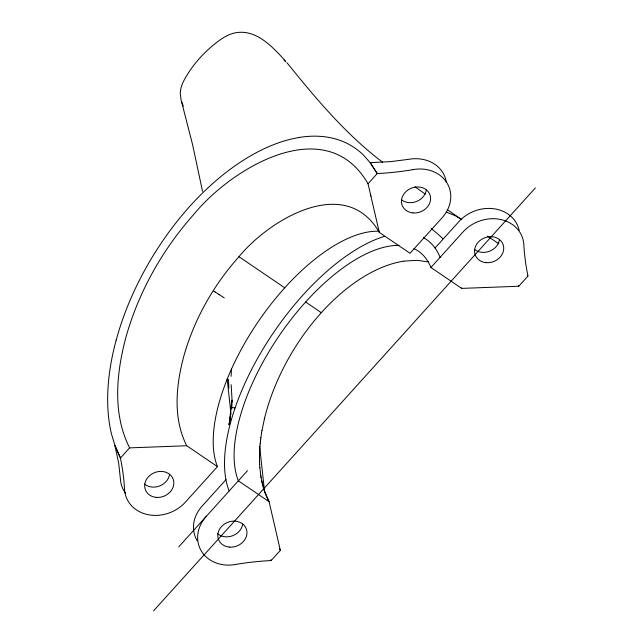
<?xml version="1.0" encoding="UTF-8"?>
<svg xmlns="http://www.w3.org/2000/svg" width="643" height="643" viewBox="0 0 643 643"><rect width="100%" height="100%" fill="white"/><g stroke="black" fill="none" stroke-linecap="round" stroke-linejoin="round"><path stroke-width="0.96" d="M259.523 461.401L259.499 455.662M259.491 458.137L259.491 457.318M259.491 455.678L259.563 453.17M231.102 376.34L231.448 368.777M231.842 400.999L231.818 409.197M259.547 453.186L259.668 450.647M259.659 450.663L259.764 448.951M259.756 448.967L260.174 443.807M260.158 443.823L260.447 441.202M260.431 441.211L260.873 437.698M260.528 440.342L260.632 439.466M260.865 437.706L261.524 433.269M261.508 433.286L261.974 430.585M229.045 424.468L230.524 415.9L229.149 424.862L231.882 400.115L231.4 408.442L231.303 407.638L231.97 407.316L235.049 408.032M261.958 430.601L264.377 419.003M264.386 418.995L264.594 418.103M264.603 418.103C269.931 396.353 278.749 375.528 289.872 356.126A147.874 83.566 -58.5 0 1 291.962 352.565L293.562 349.913A147.544 83.381 -58.5 0 1 321.307 312.683A147.601 83.413 -58.5 0 1 360 279.11C373.294 270.502 388.034 263.622 403.78 261.146M412.999 169.599A35.429 30.205 -21.9 0 1 447.03 183.022A35.429 30.205 -21.9 0 1 442.135 217.736L410.041 253.294L379.314 232.412C345.653 173.795 269.698 219.255 238.971 256.702C213.396 285.275 194.049 319.595 183.705 356.568C176.021 385.462 172.742 418.191 186.735 445.744L217.463 466.625L185.369 502.175A35.429 30.205 -21.9 0 1 147.705 514.609A35.429 30.205 -21.9 0 1 124.533 489.146A266.596 227.309 -21.9 0 0 120.394 458.049M379.314 232.412L368.029 183.777L377.216 173.594L370.657 163.282L363.359 154.979A201.621 113.94 -58.5 0 0 352.468 146.435A200.335 113.216 -58.5 0 0 299.067 137.473M116.182 340.067A200.335 113.216 -58.5 0 0 108.546 416.648A201.685 113.98 -58.5 0 0 111.48 434.001L115.193 446.282L120.442 458.033L129.613 447.874L186.735 445.744M225.942 479.686L202.119 506.073A35.429 30.205 -21.9 0 0 197.232 540.787M435.062 248.029L458.885 221.634A35.429 30.205 -21.9 0 1 494.186 208.782A35.429 30.205 -21.9 0 1 519.158 230.355M178.746 546.855L247.523 470.668M430.931 267.496L463.032 231.938A35.429 30.205 -21.9 0 1 500.696 219.512A35.429 30.205 -21.9 0 1 523.86 244.975A266.596 227.309 -21.9 0 0 528.007 276.072L518.74 286.248L461.65 288.394L430.931 267.496A148.798 67.467 -55.8 0 0 413.899 248.616M153.548 610.85L535.338 187.917M270.92 560.037L271.185 560.527L280.356 550.368L269.087 501.709A151.563 85.656 -58.5 0 1 261.637 480.482L261.106 477.572M403.981 261.114L416.977 260.327L428.6 261.926M446.338 212.134L455.268 215.702L461.754 219.641M214.031 291.311L215.035 291.93M487.507 236.158L498.799 243.737M214.047 291.295L219.15 294.574M219.07 294.526L224.278 297.878M238.971 256.702L284.753 287.823M305.642 302.025L321.307 312.683M460.975 219.11L447.223 209.65M425.345 194.226L415.008 186.759M431.196 228.611L432.546 229.664A403.603 228.088 -58.5 0 1 442.906 238.722M382.601 162.229C345.621 134.186 315.834 98.5 286.874 62.62M285.283 60.812C272.439 46.859 256.316 28.839 235.185 32.833A32.496 27.705 -21.9 0 0 224.487 37.053L220.87 39.352A119.55 101.932 -21.9 0 0 210.165 47.807A115.29 98.299 -21.9 0 0 206.09 51.544A113.658 96.908 -21.9 0 0 194.29 64.613A115.29 98.299 -21.9 0 0 191.084 68.946A119.55 101.932 -21.9 0 0 184.187 79.989L182.459 83.582A32.496 27.705 -21.9 0 0 180.289 93.613L181.037 99.665L192.578 144.611L202.537 191.325M527.573 275.421L527.782 275.759M376.854 172.943L370.175 162.647L390.663 161.626L408.86 159.295A35.429 30.205 -21.9 0 1 446.346 182.363M368.029 183.777C326.29 111.159 232.195 167.614 194.154 214.006C162.526 249.396 138.591 291.89 125.811 337.671C116.351 373.39 112.3 413.851 129.637 447.89M461.344 287.831L461.65 288.394M280.292 550.247L279.954 549.612M518.395 285.596L518.74 286.248M279.785 549.299L279.448 548.664M271.185 560.527L270.912 560.013M120.442 458.033L114.888 445.454L118.65 462.96L120.394 478.842A35.429 30.205 -21.9 0 0 125.682 493.39M183.295 106.103L181.535 101.481M370.288 194.242L370.963 196.043M261.645 480.466L264.611 491.389L269.087 501.709L238.36 480.827A148.798 67.467 -55.8 0 1 279.175 335.75A148.798 67.467 -55.8 0 1 399.022 245.401M260.978 476.841L261.09 477.588M260.962 476.857L260.745 475.362M260.728 475.37L259.876 467.734M264.683 492.699L259.619 446.113M227.164 378.719L231.03 414.365M232.131 401.136L231.15 384.699M259.86 467.75L259.668 464.592M259.651 464.608L259.563 462.196M259.539 461.385L259.547 462.204M423.48 237.677A162.976 73.897 -55.8 0 1 440.101 257.337M229.189 490.987A162.976 73.897 -55.8 0 1 263.911 347.558A162.976 73.897 -55.8 0 1 384.377 236.383M283.981 60.048A163.756 25.583 38.6 0 1 285.58 61.849M235.394 564.474A266.596 227.309 -21.9 0 1 271.185 560.567M228.852 388.01A85.222 29.289 -77.7 0 1 228.57 379.314M242.684 524.238A14.877 12.691 -21.9 0 1 232.678 535.715A14.877 12.691 -21.9 0 1 217.655 533.786M499.45 239.799A14.877 12.691 -21.9 0 1 489.444 251.276A14.877 12.691 -21.9 0 1 474.43 249.347M235.394 564.522A35.429 30.205 -21.9 0 1 201.372 551.091A35.429 30.205 -21.9 0 1 206.258 516.385M413.007 169.648A266.596 227.309 -21.9 0 1 377.216 173.546M426.333 190.079A14.877 12.691 -21.9 0 1 416.326 201.564A14.877 12.691 -21.9 0 1 401.304 199.627M299.051 137.53A197.634 111.689 -58.5 0 0 190.111 206.001A197.698 111.721 -58.5 0 0 116.222 340.059M169.559 474.526A14.877 12.691 -21.9 0 1 159.56 486.004A14.877 12.691 -21.9 0 1 144.538 484.075M217.463 466.625A148.798 67.467 -55.8 0 1 258.888 320.664A148.798 67.467 -55.8 0 1 379.241 231.231M486.068 262.641A14.877 12.691 -21.9 0 0 503.035 244.372A14.877 12.691 -21.9 0 0 478.328 242.073A14.877 12.691 -21.9 0 0 486.068 262.641M229.294 547.08A14.877 12.691 -21.9 0 0 246.269 528.811A14.877 12.691 -21.9 0 0 221.554 526.513A14.877 12.691 -21.9 0 0 229.294 547.08M412.951 212.929A14.877 12.691 -21.9 0 0 429.918 194.66A14.877 12.691 -21.9 0 0 405.211 192.361A14.877 12.691 -21.9 0 0 412.951 212.929M156.177 497.369A14.877 12.691 -21.9 0 0 173.152 479.099A14.877 12.691 -21.9 0 0 148.437 476.801A14.877 12.691 -21.9 0 0 156.177 497.369"/></g></svg>
